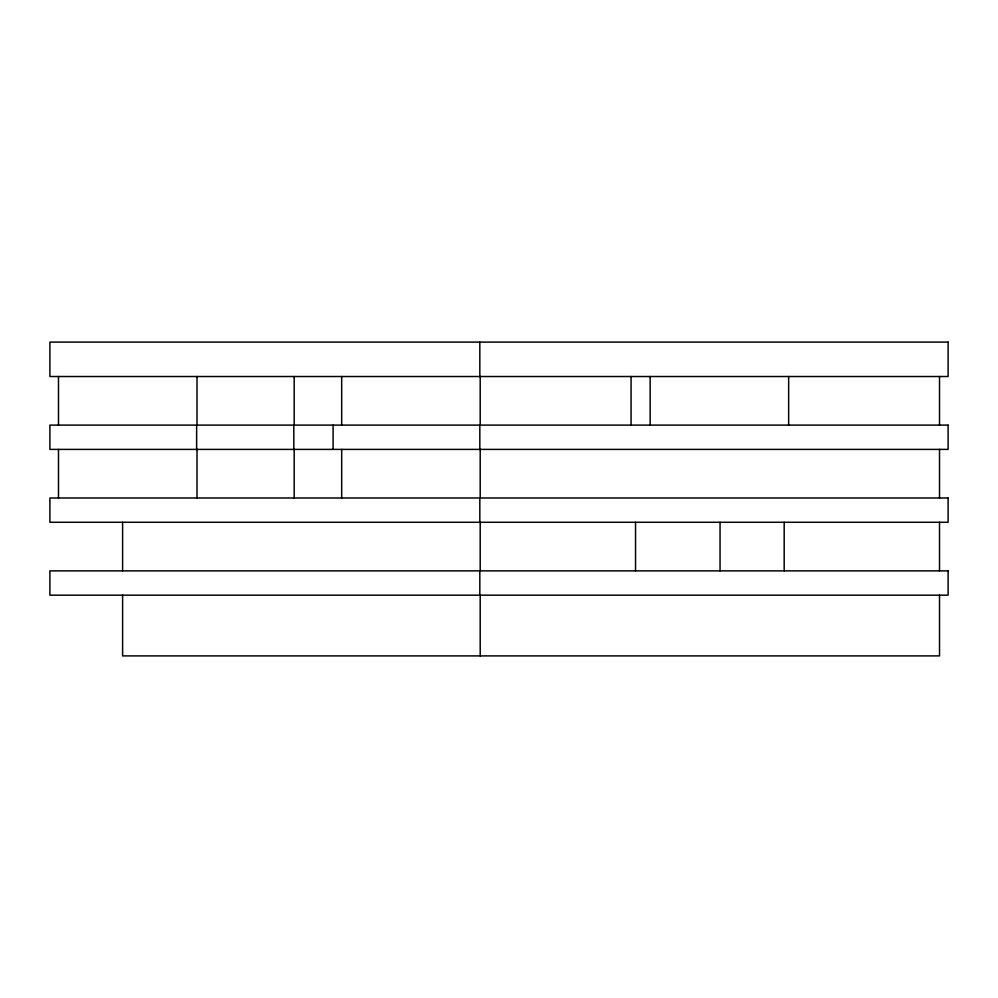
<?xml version="1.0" encoding="UTF-8"?>
<svg xmlns="http://www.w3.org/2000/svg" width="998" height="998" viewBox="0 0 998 998"><rect width="100%" height="100%" fill="white"/><g stroke="black" fill="none" stroke-linecap="round" stroke-linejoin="round"><path stroke-width="1.5" d="M939.517 376.52L939.517 425.111M939.517 449.399L939.517 497.99M939.517 522.278L939.517 570.868M939.517 595.17L939.517 655.898L122.604 655.898L122.604 595.17M788.645 376.52L788.645 425.111M784.179 522.278L784.179 570.868M720.045 522.278L720.045 570.868M650.135 376.52L650.135 425.111M635.539 522.278L635.539 570.868M631.073 376.52L631.073 425.111M480.2 376.52L480.2 425.111M480.2 449.399L480.2 497.99M480.2 522.278L480.2 570.868M480.2 595.17L480.2 655.898M479.826 342.102L479.826 376.52M479.826 425.111L479.826 449.399M479.826 497.99L479.826 522.278M479.826 570.868L479.826 595.17M341.678 376.52L341.678 425.111M341.678 449.399L341.678 497.99M333.095 425.111L333.095 449.399M294.185 376.52L294.185 425.111M294.185 449.399L294.185 497.99M293.811 425.111L293.811 449.399M197.005 376.52L197.005 425.111M197.005 449.399L197.005 497.99M196.631 425.111L196.631 449.399M122.604 522.278L122.604 570.868M58.483 376.52L58.483 425.111M58.483 449.399L58.483 497.99M948.1 342.102L49.9 342.102L49.9 376.52L948.1 376.52L948.1 342.102M948.1 425.111L49.9 425.111L49.9 449.399L948.1 449.399L948.1 425.111M948.1 497.99L49.9 497.99L49.9 522.278L948.1 522.278L948.1 497.99M948.1 570.868L49.9 570.868L49.9 595.17L948.1 595.17L948.1 570.868"/></g></svg>
